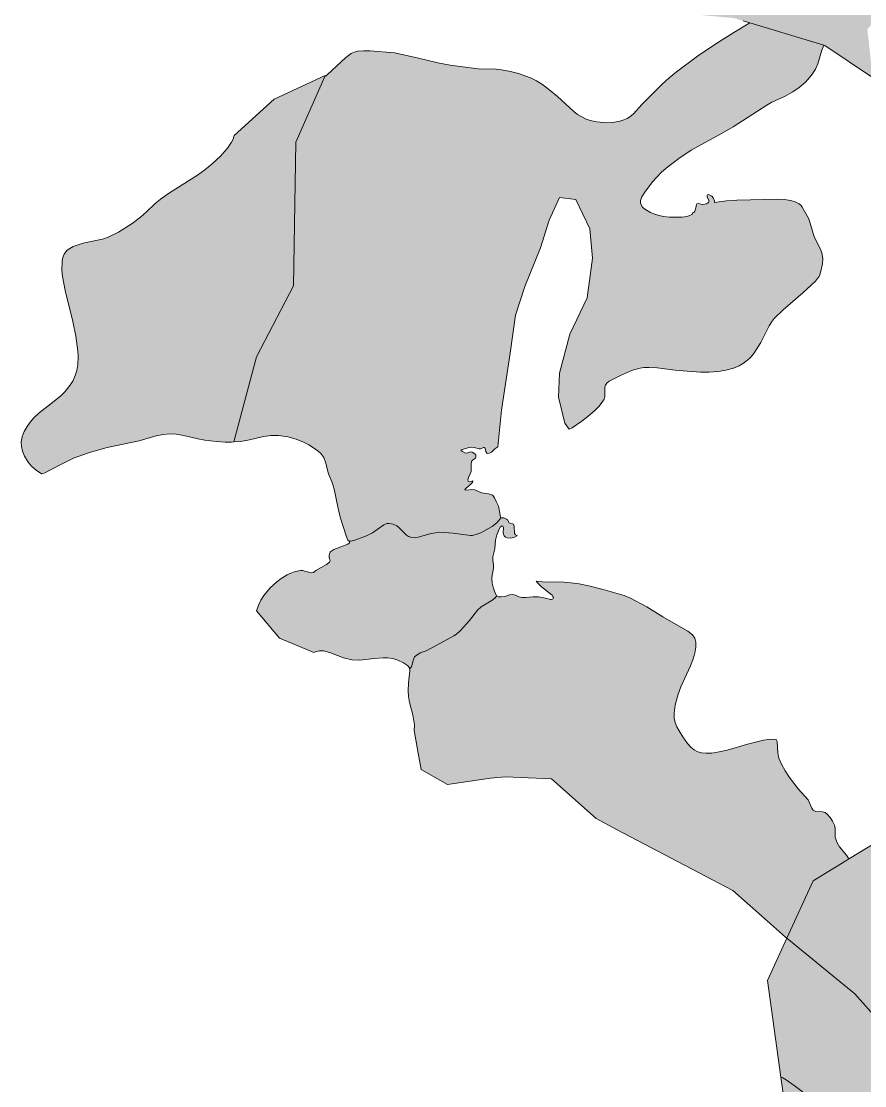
# Model space of a CAD drawing. Header units: metres. Extents: x 541853 to 549675, y 1832829 to 1845715.
# Drawn here: x 542211 to 542860, y 1840830 to 1841650 of the extents above; entities that cross this region are included whole.
import ezdxf

# ---------------------------------------------------------------- set-up
doc = ezdxf.new("R2010")
doc.units = ezdxf.units.M
doc.header["$MEASUREMENT"] = 0
doc.layers.add('1', color=7, linetype='Continuous', lineweight=0)

msp = doc.modelspace()

# ---------------------------------------------------------------- hatches: boundary and pattern name
at = {"layer": '1', "linetype": 'Continuous', "lineweight": 0}
for points in [[(542866.56, 1841606.355), (542829.06, 1841631.48), (542828.43, 1841631.675), (542771.52, 1841648.88), (542766.24, 1841650.485), (542759.16, 1841652.615), (542686.95, 1841659.35), (542686.32, 1841659.425), (542675.34, 1841661.465), (542666.28, 1841664.03), (542660.46, 1841666.91), (542658.27, 1841668.725), (542656.86, 1841670.255), (542655.42, 1841672.31), (542653.86, 1841675.4), (542652.87, 1841678.235), (542652.3, 1841681.325), (542652.06, 1841684.58), (542652.15, 1841687.97), (542653.23, 1841695.635), (542655.03, 1841702.205), (542657.4, 1841708.595), (542663.52, 1841721.975), (542669.19, 1841733.675), (542671.2, 1841738.4), (542673.09, 1841743.59), (542674.14, 1841747.1), (542674.65, 1841750.1), (542674.65, 1841752.92), (542674.11, 1841755.485), (542673.09, 1841757.765), (542671.74, 1841759.925), (542666.7, 1841765.58), (542665.08, 1841767.755), (542664.27, 1841769.285), (542662.77, 1841774.025), (542661.78, 1841781.855), (542661.15, 1841784.975), (542660.04, 1841787.795), (542658.3, 1841789.595), (542656.68, 1841790.48), (542653.65, 1841791.395), (542649.72, 1841791.92), (542646.39, 1841791.965), (542641.26, 1841791.23), (542630.7, 1841788.23), (542626.14, 1841787.96), (542622.72, 1841788.155), (542619.03, 1841788.845), (542615.91, 1841790.075), (542612.76, 1841791.95), (542610.21, 1841794.29), (542609.13, 1841795.925), (542608.08, 1841798.955), (542607.72, 1841802.105), (542607.69, 1841806.635), (542607.93, 1841811.735), (542608.5, 1841816.91), (542610.69, 1841828.745), (542611.38, 1841833.785), (542611.56, 1841838.96), (542611.05, 1841843.025), (542609.94, 1841846.385), (542608.68, 1841848.47), (542607.09, 1841850.015), (542605.86, 1841850.825), (542603.82, 1841851.62), (542601.3, 1841851.785), (542599.89, 1841851.38), (542599.41, 1841853.42), (542593.38, 1841857.665), (542588.19, 1841861.715), (542586.24, 1841865.945), (542583, 1841878.425), (542582.46, 1841886.765), (542583.57, 1841894.145), (542583.39, 1841903.805), (542581.59, 1841910.69), (542577.57, 1841913.675), (542575.2, 1841916.945), (542571.33, 1841922.495), (542568.54, 1841924.535), (542568.12, 1841927.085), (542565.63, 1841932.185), (542561.55, 1841938.59), (542559.18, 1841942.715), (542557.8, 1841944.935), (542551.56, 1841958.495), (542549.46, 1841958.6), (542546.73, 1841961.84), (542543.76, 1841964.915), (542543.04, 1841966.79), (542543.91, 1841969.265), (542546.37, 1841971.365), (542546.79, 1841976.165), (542546.46, 1841983.635), (542549.55, 1841986.515), (542553.03, 1841989.965), (542558.37, 1841987.685), (542560.92, 1841982.96), (542567.55, 1841979.195), (542569.89, 1841975.025), (542569.65, 1841969.985), (542572.02, 1841966.505), (542577.21, 1841964.39), (542581.89, 1841961.96), (542583.39, 1841964.015), (542584.5, 1841966.145), (542582.67, 1841970.495), (542580.3, 1841974.44), (542577.96, 1841979.465), (542583.48, 1841983.785), (542586.39, 1841986.08), (542588.91, 1841987.13), (542606.85, 1841992.605), (542618.79, 1841997.96), (542620.14, 1842001.59), (542630.1, 1842005.64), (542644.38, 1842007.605), (542646.69, 1842007.785), (542657.22, 1842011.19), (542661.36, 1842013.065), (542664.27, 1842013.125), (542668.44, 1842014.145), (542669.37, 1842014.85), (542674.47, 1842019.725), (542676.36, 1842020.73), (542682.45, 1842020.655), (542685.3, 1842021.225), (542685.93, 1842021.015), (542687.25, 1842019.365), (542688.39, 1842015.6), (542688.66, 1842011.265), (542688, 1842006.105), (542686.65, 1842000.885), (542684.22, 1841994.045), (542672.04, 1841964.315), (542671.29, 1841961.285), (542670.99, 1841958.885), (542670.93, 1841956.17), (542671.23, 1841953.125), (542671.98, 1841950.11), (542673.57, 1841946.42), (542675.58, 1841943.42), (542677.38, 1841941.29), (542690.43, 1841927.685), (542701.41, 1841919.495), (542704.83, 1841916.585), (542707.44, 1841913.825), (542709.36, 1841910.855), (542710.29, 1841908.065), (542710.47, 1841905.935), (542710.35, 1841904.195), (542709.69, 1841901.465), (542706.54, 1841893.095), (542705.13, 1841888.145), (542704.29, 1841881.95), (542704.35, 1841878.65), (542704.98, 1841874.57), (542706.45, 1841870.805), (542708.67, 1841867.19), (542712.51, 1841862.495), (542720.46, 1841854.455), (542723.34, 1841852.025), (542726.4, 1841849.895), (542729.19, 1841848.365), (542732.13, 1841847.135), (542736.21, 1841845.92), (542739.87, 1841845.23), (542745.6, 1841844.81), (542751.87, 1841845.245), (542760.21, 1841846.595), (542773.53, 1841849.565), (542776.89, 1841850.045), (542780.91, 1841850.24), (542786.07, 1841849.865), (542792.82, 1841848.395), (542800.44, 1841845.965), (542815.32, 1841840.715), (542825.07, 1841838.09), (542831.91, 1841836.845), (542838.39, 1841836.65), (542843.31, 1841837.565), (542845.29, 1841838.315), (542847.33, 1841839.44), (542849.19, 1841840.895), (542849.82, 1841841.945), (542851.44, 1841846.625), (542851.92, 1841846.715), (542854.14, 1841845.755), (542855.49, 1841845.905), (542856.18, 1841846.475), (542857.11, 1841848.215), (542858.22, 1841849.4), (542860.95, 1841850.765), (542867.7, 1841851.545), (542868.84, 1841851.41), (542869.11, 1841851.035), (542869.11, 1841849.895), (542869.14, 1841849.895), (542869.17, 1841849.895), (542869.2, 1841849.895), (542870.1, 1841849.895), (542870.13, 1841849.895), (542870.16, 1841849.895), (542870.25, 1841849.895), (542881.05, 1841844.42), (542889.63, 1841839.605), (542898.6, 1841833.905), (542899.5, 1841833.275), (542901.87, 1841793.885), (542903.4, 1841768.625), (542922.21, 1841720.115), (542901.45, 1841687.595), (542900.34, 1841685.855), (542861.88, 1841644.08), (542865.48, 1841610.945)], [(542462.91, 1841249.655), (542461.98, 1841250.585), (542460.93, 1841253.135), (542456.16, 1841268.285), (542454.45, 1841274.885), (542451.45, 1841289.735), (542449.77, 1841294.805), (542447.13, 1841301.51), (542444.82, 1841310.69), (542443.38, 1841314.215), (542441.13, 1841317.185), (542439.21, 1841318.985), (542435.55, 1841321.73), (542431.89, 1841324.025), (542427.87, 1841326.05), (542422.2, 1841328.195), (542415.72, 1841329.965), (542408.49, 1841331.045), (542402.64, 1841331.045), (542397.15, 1841330.295), (542386.35, 1841327.73), (542379.36, 1841326.545), (542374.29, 1841326.185), (542391.66, 1841391.705), (542420.01, 1841446.275), (542421.99, 1841557.065), (542444.28, 1841607.735), (542445.93, 1841608.995), (542460.3, 1841622.135), (542464.59, 1841625.3), (542466.9, 1841626.335), (542469.72, 1841627.07), (542473.92, 1841627.445), (542479.11, 1841627.37), (542497.83, 1841625.795), (542515.35, 1841621.955), (542531.13, 1841618.085), (542540.61, 1841616.255), (542562.24, 1841613.645), (542576.16, 1841613.18), (542580.12, 1841612.805), (542587.05, 1841611.575), (542593.44, 1841609.895), (542602.47, 1841606.715), (542607.18, 1841604.375), (542611.68, 1841601.525), (542616.42, 1841597.94), (542623.23, 1841592.285), (542635.83, 1841580.675), (542638.8, 1841578.425), (542641.98, 1841576.475), (542645.37, 1841574.885), (542648.43, 1841573.85), (542653.62, 1841572.695), (542661.3, 1841572.065), (542667.33, 1841572.455), (542671.26, 1841573.175), (542674.44, 1841574.12), (542676.93, 1841575.23), (542679.15, 1841576.655), (542681.76, 1841578.95), (542688.21, 1841586.015), (542703.93, 1841601.66), (542709.3, 1841606.565), (542714.97, 1841611.125), (542731.2, 1841623.26), (542745.15, 1841632.845), (542758.98, 1841641.545), (542771.52, 1841648.88), (542828.43, 1841631.675), (542826.84, 1841628.015), (542823.63, 1841617.26), (542821.89, 1841613.27), (542818.89, 1841608.62), (542814.21, 1841603.205), (542809.41, 1841599.14), (542804.4, 1841595.84), (542798.01, 1841592.315), (542788.38, 1841587.785), (542784.39, 1841585.625), (542758.5, 1841568.84), (542750.22, 1841563.995), (542726.34, 1841550.855), (542716.71, 1841544.525), (542706.9, 1841536.995), (542703.15, 1841533.605), (542699.7, 1841530.005), (542696.52, 1841526.375), (542690.49, 1841518.455), (542688.27, 1841514.93), (542687.19, 1841512.005), (542687.13, 1841510.295), (542687.64, 1841508.705), (542688.9, 1841506.98), (542690.67, 1841505.42), (542694.87, 1841502.915), (542697.45, 1841501.76), (542701.32, 1841500.545), (542705.1, 1841499.855), (542709.54, 1841499.405), (542714.91, 1841499.165), (542719.23, 1841499.24), (542722.8, 1841499.72), (542725.2, 1841500.47), (542727, 1841501.625), (542727.21, 1841501.76), (542727.27, 1841502.69), (542728.17, 1841502.795), (542729.1, 1841503.8), (542729.94, 1841506.575), (542730.27, 1841508.975), (542730.66, 1841509.545), (542731.92, 1841509.815), (542733.63, 1841509.275), (542735.13, 1841509.155), (542737.95, 1841509.665), (542739.57, 1841510.46), (542739.93, 1841511.3), (542739.84, 1841512.245), (542738.43, 1841515.035), (542738.46, 1841515.935), (542738.88, 1841516.505), (542739.54, 1841516.655), (542740.2, 1841516.46), (542742.06, 1841515.365), (542743.08, 1841514.195), (542744.31, 1841511.765), (542744.31, 1841510.64), (542753.4, 1841511.765), (542761.26, 1841512.365), (542792.64, 1841513.055), (542797.92, 1841512.89), (542802.9, 1841512.245), (542806.41, 1841511.21), (542809.29, 1841509.635), (542810.91, 1841508.165), (542811.75, 1841507.085), (542816.43, 1841498.4), (542817.96, 1841494.545), (542820.06, 1841486.64), (542821.11, 1841483.58), (542825.49, 1841475.03), (542826.78, 1841471.82), (542827.56, 1841467.44), (542827.32, 1841463.315), (542825.55, 1841455.515), (542824.77, 1841453.685), (542823.6, 1841451.915), (542821.89, 1841449.995), (542812.29, 1841440.905), (542797.11, 1841427.795), (542790.21, 1841421.225), (542788.62, 1841419.29), (542786.16, 1841415.675), (542779.89, 1841402.775), (542774.46, 1841394.375), (542771.67, 1841391.045), (542769.84, 1841389.365), (542766.63, 1841386.89), (542763.12, 1841384.745), (542758.8, 1841382.855), (542752.92, 1841381.37), (542747.13, 1841380.53), (542739.84, 1841380.02), (542733.66, 1841379.99), (542723.16, 1841380.65), (542713.98, 1841381.415), (542700.06, 1841383.185), (542693.55, 1841383.605), (542689.95, 1841383.485), (542686.98, 1841383.065), (542680.98, 1841381.34), (542671.77, 1841377.335), (542665.59, 1841374.32), (542663.22, 1841373), (542661.21, 1841371.365), (542660.22, 1841369.955), (542659.77, 1841368.665), (542659.71, 1841361.225), (542659.14, 1841359.23), (542657.85, 1841356.725), (542655.27, 1841353.575), (542651.7, 1841350.02), (542646.78, 1841345.775), (542642.19, 1841342.28), (542634.54, 1841337.135), (542632.41, 1841335.875), (542628.87, 1841340.6), (542624.19, 1841360.565), (542624.88, 1841379.195), (542632.86, 1841409.15), (542646.18, 1841437.095), (542650.17, 1841467.725), (542648.16, 1841490.345), (542637.51, 1841512.98), (542624.88, 1841514.315), (542616.9, 1841497.005), (542610.24, 1841475.705), (542598.24, 1841445.765), (542590.92, 1841423.79), (542586.93, 1841394.51), (542580.27, 1841350.575), (542577.45, 1841322.39), (542575.02, 1841320.83), (542572.47, 1841318.355), (542571.09, 1841317.575), (542569.77, 1841317.335), (542568.87, 1841317.635), (542568.18, 1841318.79), (542567.55, 1841321.355), (542566.95, 1841321.985), (542566.26, 1841321.94), (542564.13, 1841320.875), (542563.08, 1841320.74), (542559.27, 1841321.925), (542556.87, 1841322.075), (542554.32, 1841321.625), (542549.13, 1841320.005), (542549.31, 1841319.45), (542550.15, 1841318.685), (542552.1, 1841317.695), (542553.6, 1841317.575), (542556.54, 1841318.64), (542557.65, 1841318.385), (542559.84, 1841317.095), (542560.53, 1841315.94), (542560.5, 1841314.425), (542560.2, 1841313.765), (542557.95, 1841312.145), (542557.26, 1841311.215), (542556.93, 1841309.325), (542556.9, 1841303.4), (542554.83, 1841298.825), (542554.32, 1841296.995), (542554.68, 1841296.065), (542555.58, 1841295.525), (542556.72, 1841295.57), (542558.22, 1841296.185), (542558.19, 1841295.57), (542557.41, 1841294.4), (542552.49, 1841290.17), (542552.1, 1841289.435), (542552.25, 1841289.195), (542553.48, 1841288.94), (542557.41, 1841289.525), (542559.72, 1841289.39), (542564.82, 1841287.035), (542570.34, 1841286.315), (542573.31, 1841285.145), (542573.94, 1841284.665), (542574.96, 1841283.105), (542576.04, 1841280.225), (542577.81, 1841276.7), (542578.56, 1841274.045), (542579.49, 1841268.27), (542579.79, 1841267.82), (542579.28, 1841266.83), (542576.64, 1841263.905), (542572.98, 1841261.145), (542564.34, 1841256.24), (542561.13, 1841255.01), (542558.01, 1841254.2), (542556.36, 1841254.155), (542543.07, 1841255.85), (542532.87, 1841256.66), (542526, 1841255.715), (542516.01, 1841252.7), (542513.91, 1841252.415), (542511.18, 1841252.505), (542508.66, 1841253.255), (542507.01, 1841254.305), (542501.28, 1841260.215), (542499.69, 1841261.46), (542496.81, 1841262.93), (542493.84, 1841263.425), (542492.1, 1841263.23), (542489.67, 1841262.195), (542480.85, 1841256.165), (542476.29, 1841253.78), (542467.35, 1841250.57), (542464.23, 1841249.745)], [(542799.84, 1840943.955), (542798.91, 1840944.72), (542780.43, 1840961.1), (542758.41, 1840980.63), (542669.4, 1841027.43), (542653.05, 1841036.04), (542618.85, 1841066.805), (542594.97, 1841067.825), (542583.21, 1841068.32), (542571.75, 1841067.105), (542538.6, 1841062.23), (542518.29, 1841073.81), (542516.1, 1841086.575), (542513.1, 1841103.915), (542513.19, 1841108.145), (542512.08, 1841115.855), (542509.35, 1841125.515), (542508.63, 1841130.135), (542508.3, 1841134.575), (542508.54, 1841140.65), (542509.62, 1841149.815), (542509.44, 1841152.08), (542509.68, 1841151.78), (542510.01, 1841151.795), (542510.88, 1841152.905), (542512.56, 1841158.665), (542513.4, 1841160.525), (542514.27, 1841161.53), (542517.54, 1841163.6), (542522.37, 1841165.385), (542533.38, 1841171.175), (542543.58, 1841176.845), (542545.65, 1841178.21), (542548.68, 1841180.865), (542555.64, 1841188.695), (542561.67, 1841196.63), (542564.67, 1841199.195), (542573.64, 1841204.52), (542575.68, 1841206.305), (542576.25, 1841207.025), (542576.37, 1841207.685), (542576.67, 1841207.355), (542577.81, 1841206.95), (542580.09, 1841206.785), (542582.76, 1841207.145), (542586.33, 1841208.315), (542588.82, 1841208.63), (542591.01, 1841208.21), (542593.68, 1841206.98), (542596.05, 1841206.47), (542598.6, 1841206.455), (542604.3, 1841206.965), (542608.8, 1841206.785), (542614.02, 1841205.9), (542617.83, 1841204.805), (542618.67, 1841204.775), (542619.72, 1841205.24), (542620.14, 1841206.35), (542619.84, 1841207.235), (542619.12, 1841208.135), (542611.02, 1841214.6), (542607.75, 1841217.855), (542607, 1841219.025), (542608.62, 1841218.665), (542611.86, 1841218.395), (542628.6, 1841218.17), (542633.67, 1841217.765), (542639.94, 1841216.88), (542647.35, 1841215.38), (542658.39, 1841212.605), (542674.59, 1841207.775), (542679.63, 1841205.75), (542692.14, 1841199.15), (542704.38, 1841191.485), (542723.64, 1841180.37), (542727.15, 1841177.7), (542729.04, 1841174.91), (542729.88, 1841171.955), (542729.91, 1841168.13), (542729.01, 1841163.345), (542727.42, 1841158.305), (542725.62, 1841153.745), (542718.36, 1841137.635), (542715.9, 1841131.23), (542713.8, 1841123.535), (542713.05, 1841117.385), (542713.26, 1841113.305), (542714.04, 1841109.99), (542715.3, 1841106.795), (542716.89, 1841103.645), (542719.71, 1841099.115), (542723.52, 1841093.925), (542726.1, 1841091.015), (542728.59, 1841088.975), (542731.41, 1841087.49), (542734.08, 1841086.71), (542737.89, 1841086.35), (542742.27, 1841086.575), (542747.91, 1841087.475), (542753.91, 1841088.855), (542769.72, 1841093.385), (542781.99, 1841096.385), (542786.1, 1841097.045), (542788.86, 1841097.225), (542791.47, 1841097.03), (542791.95, 1841096.805), (542791.95, 1841096.49), (542792.31, 1841095.395), (542793.03, 1841086.695), (542793.81, 1841082.675), (542795.76, 1841077.89), (542798.52, 1841072.865), (542802, 1841067.6), (542808.54, 1841059.005), (542816.28, 1841050.455), (542819.01, 1841044.005), (542820.03, 1841042.67), (542821.05, 1841041.935), (542822.22, 1841041.485), (542827.38, 1841041.185), (542829.33, 1841040.63), (542830.83, 1841039.595), (542833.11, 1841036.895), (542835.12, 1841034.09), (542836.59, 1841031.045), (542837.04, 1841028.375), (542837.16, 1841021.655), (542838.36, 1841018.025), (542840.52, 1841014.395), (542845.83, 1841007.825), (542847.57, 1841004.945), (542846.94, 1841004.585), (542845.29, 1841003.565), (542824.68, 1840990.965), (542820.12, 1840988.175)], [(543352.17, 1840729.59), (543343.89, 1840731.195), (543271.47, 1840759.665), (543200.28, 1840779.525), (543077.04, 1840824.555), (542979, 1840825.17), (542910.3, 1840835.775), (542852.13, 1840901.085), (542799.84, 1840943.955), (542820.12, 1840988.175), (542824.68, 1840990.965), (542845.29, 1841003.565), (542846.94, 1841004.585), (542847.57, 1841004.945), (542848.14, 1841005.305), (542876.76, 1841022.795), (542911.23, 1841043.885), (542928.21, 1841054.265), (542944.08, 1841063.955), (542989.05, 1841022.195), (543032.19, 1840982.115), (543078.99, 1840964.82), (543193.53, 1840922.52), (543248.13, 1840895.445), (543258.42, 1840898.07), (543301.71, 1840909.11), (543333.84, 1840896.195), (543328.2, 1840879.17), (543324.06, 1840868.865), (543322.41, 1840865.415), (543321.03, 1840863.225), (543318.18, 1840859.73), (543308.67, 1840850.1), (543306.24, 1840847.25), (543304.5, 1840844.55), (543303, 1840841.325), (543302.04, 1840837.575), (543301.98, 1840833.405), (543302.82, 1840828.695), (543305.85, 1840819.275), (543307.2, 1840813.935), (543307.71, 1840808.865), (543307.29, 1840803.15), (543306.48, 1840799.565), (543305.19, 1840795.605), (543303.48, 1840791.315), (543300.45, 1840784.76), (543297.39, 1840779.855), (543291.45, 1840772.895), (543290.88, 1840771.335), (543291.57, 1840770.15), (543292.74, 1840769.535), (543295.05, 1840769.085), (543297.99, 1840768.965), (543302.07, 1840769.205), (543306.63, 1840769.85), (543311.16, 1840770.9), (543313.89, 1840771.995), (543314.13, 1840770.735), (543314.79, 1840769.565), (543315.21, 1840769.055), (543316.2, 1840768.545), (543316.62, 1840768.575), (543317.16, 1840769.175), (543317.22, 1840770.99), (543317.61, 1840771.665), (543317.94, 1840771.77), (543318.81, 1840771.5), (543320.19, 1840770.225), (543321.36, 1840768.245), (543322.23, 1840765.785), (543323.79, 1840758.645), (543324.39, 1840757.55), (543324.87, 1840757.175), (543326.01, 1840756.755), (543330.39, 1840755.96), (543332.94, 1840754.82), (543337.41, 1840753.515), (543339.45, 1840752.42), (543339.99, 1840751.55), (543347.19, 1840736.745), (543349.26, 1840733.505)], [(543101.28, 1840665.585), (543098.34, 1840665.795), (543095.73, 1840667.025), (543094.59, 1840668.165), (543093.69, 1840669.605), (543092.91, 1840672.455), (543092.79, 1840675.425), (543093.57, 1840680.225), (543096.18, 1840687.68), (543100.26, 1840696.65), (543109.59, 1840715.325), (543113.1, 1840723.98), (543114.57, 1840729.215), (543115.59, 1840734.78), (543115.8, 1840739.22), (543115.23, 1840743.54), (543114, 1840747.725), (543111.9, 1840752.735), (543109.68, 1840756.665), (543106.17, 1840761.69), (543102.72, 1840765.725), (543098.76, 1840769.43), (543095.1, 1840772.085), (543090.42, 1840774.755), (543082.86, 1840778.28), (543076.02, 1840780.875), (543070.29, 1840782.675), (543062.64, 1840784.535), (543054.48, 1840785.615), (543030.12, 1840786.845), (543024.03, 1840787.67), (543018.03, 1840789.035), (542996.4, 1840796.19), (542990.88, 1840798.53), (542980.92, 1840803.525), (542973.06, 1840806.735), (542966.73, 1840808.4), (542964.33, 1840808.67), (542960.4, 1840808.535), (542955.57, 1840807.44), (542947.05, 1840804.035), (542942.37, 1840801.305), (542937.78, 1840797.915), (542936.01, 1840796.325), (542932.41, 1840792.305), (542928.9, 1840787.16), (542926.44, 1840782.735), (542919.51, 1840767.975), (542916.75, 1840762.905), (542914.08, 1840758.81), (542911.2, 1840755.21), (542905.47, 1840749.72), (542902.53, 1840747.335), (542899.62, 1840745.37), (542896.98, 1840744.125), (542894.22, 1840743.42), (542892.27, 1840743.24), (542889.6, 1840743.495), (542886.42, 1840744.62), (542883.93, 1840746.24), (542881.08, 1840749.195), (542878.89, 1840752.795), (542877.18, 1840757.835), (542875.98, 1840763.025), (542874.42, 1840774.995), (542873.49, 1840779.39), (542872.5, 1840782.195), (542870.94, 1840785.345), (542869.14, 1840787.97), (542867.61, 1840789.695), (542864.76, 1840792.185), (542861.61, 1840794.375), (542836.14, 1840808.835), (542829.21, 1840813.245), (542819.01, 1840820.295), (542805.57, 1840830.555), (542799.48, 1840834.83), (542796.75, 1840836.3), (542795.31, 1840836.84), (542784.87, 1840911.33), (542799.84, 1840943.955), (542852.13, 1840901.085), (542910.3, 1840835.775), (542979, 1840825.17), (543077.04, 1840824.555), (543200.28, 1840779.525), (543271.47, 1840759.665), (543343.89, 1840731.195), (543352.17, 1840729.59), (543354.99, 1840725.81), (543359.55, 1840716.615), (543359.97, 1840715.595), (543360.09, 1840714.05), (543359.16, 1840712.52), (543358.02, 1840711.815), (543354.93, 1840710.855), (543351.96, 1840710.33), (543345.36, 1840710.405), (543342, 1840711.125), (543333.21, 1840713.885), (543324.15, 1840715.28), (543313.71, 1840717.74), (543309.54, 1840717.965), (543290.64, 1840717.86), (543287.28, 1840717.335), (543284.7, 1840716.495), (543267.69, 1840708.035), (543260.82, 1840705.05), (543255.36, 1840703.355), (543246.96, 1840701.63), (543247.59, 1840702.275), (543247.71, 1840703.55), (543247.32, 1840704.885), (543246.45, 1840706.31), (543243.54, 1840709.31), (543238.02, 1840713.63), (543235.26, 1840716.15), (543233.88, 1840717.965), (543229.65, 1840725.645), (543227.31, 1840728.75), (543224.94, 1840731.045), (543222.18, 1840732.92), (543219.57, 1840734.09), (543217.89, 1840734.555), (543212.49, 1840734.99), (543206.37, 1840734.6), (543202.2, 1840733.325), (543198.81, 1840731.51), (543178.83, 1840718.955), (543170.7, 1840713.165), (543166.38, 1840709.28), (543162.12, 1840705.005), (543158.64, 1840700.985), (543154.89, 1840695.495), (543151.53, 1840692.195), (543148.62, 1840690.605), (543143.58, 1840688.67), (543131.64, 1840683.405), (543120.99, 1840678.305), (543115.29, 1840674.87), (543111.84, 1840672.305), (543110.43, 1840670.7), (543110.37, 1840670.055), (543110.79, 1840669.875), (543109.86, 1840668.855), (543108.51, 1840667.925), (543104.91, 1840666.365)]]:
    msp.add_hatch(color=92, dxfattribs=at).paths.add_polyline_path(points)
h = msp.add_hatch(dxfattribs=at)
h.set_pattern_fill('ANSI33', color=188, scale=10, style=0)
h.paths.add_polyline_path([(542226.51, 1841301.525), (542225.88, 1841301.615), (542225.79, 1841301.855), (542222.25, 1841304.06), (542218.44, 1841307.39), (542215.92, 1841310.525), (542213.1, 1841315.13), (542211.42, 1841319.15), (542210.64, 1841322.57), (542210.61, 1841326.215), (542211.39, 1841330.055), (542212.89, 1841334.075), (542215.08, 1841338.095), (542217.48, 1841341.44), (542220.24, 1841344.605), (542224.44, 1841348.505), (542234.61, 1841356.425), (542241.18, 1841361.915), (542244.18, 1841364.84), (542247.24, 1841368.485), (542250.15, 1841373.015), (542252.1, 1841377.26), (542253.27, 1841381.07), (542254.08, 1841385.72), (542254.38, 1841391.93), (542254.17, 1841396.145), (542252.64, 1841407.545), (542250.27, 1841418.9), (542244.33, 1841442.855), (542242.35, 1841453.55), (542241.93, 1841458.455), (542242.08, 1841465.04), (542242.44, 1841467.455), (542243.61, 1841470.755), (542245.74, 1841473.635), (542246.7, 1841474.43), (542250.54, 1841476.59), (542255.22, 1841478.285), (542259.3, 1841479.47), (542273.07, 1841482.335), (542277.6, 1841483.775), (542285.37, 1841487.72), (542295.84, 1841494.275), (542302.29, 1841499.375), (542306.97, 1841503.515), (542313.33, 1841509.665), (542317.74, 1841513.22), (542324.73, 1841518.095), (542346.27, 1841531.7), (542351.85, 1841535.675), (542357.64, 1841540.43), (542363.88, 1841546.325), (542369.25, 1841552.475), (542372.37, 1841556.99), (542373.6, 1841559.24), (542374.56, 1841562.105), (542405.25, 1841590.185), (542444.58, 1841608.365), (542444.28, 1841607.735), (542421.99, 1841557.065), (542420.01, 1841446.275), (542391.66, 1841391.705), (542374.29, 1841326.185), (542372.52, 1841326.065), (542367.63, 1841326.11), (542360.49, 1841326.47), (542351.94, 1841327.445), (542346.39, 1841328.525), (542335.68, 1841331.135), (542329.77, 1841332.17), (542325.15, 1841332.395), (542319.93, 1841332.005), (542314.32, 1841330.865), (542301.39, 1841327.025), (542276.73, 1841321.895), (542263.05, 1841318.025), (542250.78, 1841313.555), (542241.66, 1841309.115), (542228.28, 1841302.11)])
h = msp.add_hatch(dxfattribs=at)
h.set_pattern_fill('ANSI33', color=188, scale=10, style=0)
h.paths.add_polyline_path([(542509.68, 1841151.78), (542509.44, 1841152.08), (542507.82, 1841153.895), (542504.82, 1841155.965), (542500.56, 1841157.99), (542496.48, 1841159.295), (542492.46, 1841159.82), (542489.25, 1841159.88), (542482.26, 1841159.37), (542471.19, 1841158.08), (542465.01, 1841158.38), (542458.74, 1841159.955), (542449.29, 1841163.585), (542443.41, 1841165.205), (542440.17, 1841165.145), (542436.96, 1841164.395), (542435.85, 1841163.975), (542409.42, 1841175.105), (542391.78, 1841196.15), (542393.55, 1841201.055), (542395.05, 1841204.22), (542397.21, 1841207.805), (542402.07, 1841213.715), (542407.23, 1841218.515), (542410.65, 1841220.915), (542415.33, 1841223.765), (542417.37, 1841224.815), (542421.57, 1841226.255), (542425.44, 1841227.02), (542427.15, 1841227.035), (542433.72, 1841225.46), (542435.61, 1841225.715), (542437.32, 1841227.245), (542445.48, 1841231.67), (542447.91, 1841233.545), (542448.24, 1841234.715), (542447.67, 1841237.16), (542447.7, 1841238.99), (542448.33, 1841241.195), (542448.84, 1841241.855), (542451.24, 1841243.355), (542462.07, 1841247.465), (542463.15, 1841248.425), (542463.21, 1841248.935), (542462.91, 1841249.655), (542464.23, 1841249.745), (542467.35, 1841250.57), (542476.29, 1841253.78), (542480.85, 1841256.165), (542489.67, 1841262.195), (542492.1, 1841263.23), (542493.84, 1841263.425), (542496.81, 1841262.93), (542499.69, 1841261.46), (542501.28, 1841260.215), (542507.01, 1841254.305), (542508.66, 1841253.255), (542511.18, 1841252.505), (542513.91, 1841252.415), (542516.01, 1841252.7), (542526, 1841255.715), (542532.87, 1841256.66), (542543.07, 1841255.85), (542556.36, 1841254.155), (542558.01, 1841254.2), (542561.13, 1841255.01), (542564.34, 1841256.24), (542572.98, 1841261.145), (542576.64, 1841263.905), (542579.28, 1841266.83), (542579.79, 1841267.82), (542581.98, 1841267.655), (542584.14, 1841266.725), (542584.92, 1841266.155), (542586.06, 1841263.905), (542589.45, 1841262.72), (542589.99, 1841261.25), (542590.29, 1841255.715), (542591.04, 1841254.515), (542592.27, 1841254.2), (542592.12, 1841253.795), (542590.32, 1841252.775), (542587.5, 1841252.085), (542584.65, 1841252.295), (542583.42, 1841252.835), (542582.4, 1841253.825), (542581.83, 1841255.055), (542581.62, 1841256.36), (542581.8, 1841260.11), (542581.23, 1841261.355), (542580.66, 1841261.475), (542579.28, 1841260.47), (542578.62, 1841259.51), (542576.73, 1841254.635), (542575.59, 1841250.525), (542575.02, 1841243.805), (542573.61, 1841237.745), (542573.52, 1841234.805), (542573.97, 1841231.475), (542574, 1841229), (542573.67, 1841226.225), (542572.98, 1841223.675), (542572.68, 1841221.275), (542573.13, 1841217.435), (542574.09, 1841213.325), (542575.26, 1841209.89), (542576.37, 1841207.685), (542576.25, 1841207.025), (542575.68, 1841206.305), (542573.64, 1841204.52), (542564.67, 1841199.195), (542561.67, 1841196.63), (542555.64, 1841188.695), (542548.68, 1841180.865), (542545.65, 1841178.21), (542543.58, 1841176.845), (542533.38, 1841171.175), (542522.37, 1841165.385), (542517.54, 1841163.6), (542514.27, 1841161.53), (542513.4, 1841160.525), (542512.56, 1841158.665), (542510.88, 1841152.905), (542510.01, 1841151.795)])
h = msp.add_hatch(dxfattribs=at)
h.set_pattern_fill('ANSI33', color=188, scale=10, style=0)
h.paths.add_polyline_path([(542723.85, 1839830.835), (542723.16, 1839837.675), (542719.86, 1839841.935), (542717.04, 1839843.495), (542711.79, 1839846.36), (542701.92, 1839851.325), (542695.68, 1839856.155), (542689.38, 1839861.57), (542683.92, 1839867.18), (542668.62, 1839879.075), (542660.97, 1839884.505), (542654.64, 1839888.765), (542647.65, 1839893.7), (542639.25, 1839899.895), (542630.73, 1839904.635), (542626.2, 1839906.51), (542626.17, 1839906.525), (542624.1, 1839907.38), (542622.39, 1839908.085), (542612.46, 1839910.005), (542611.95, 1839910.11), (542601.87, 1839912.18), (542594.55, 1839914.505), (542594.52, 1839914.52), (542594.01, 1839915.045), (542589.3, 1839919.755), (542583.75, 1839933.735), (542581.17, 1839942.855), (542568.33, 1839997.56), (542560.83, 1840012.53), (542552.19, 1840028.415), (542542.56, 1840040.64), (542530.38, 1840050.465), (542516.85, 1840058.1), (542460.33, 1840074.285), (542444.91, 1840076.46), (542428.38, 1840076.775), (542412.3, 1840077.24), (542401.14, 1840081.845), (542392.08, 1840088.055), (542387.7, 1840095.705), (542386.44, 1840105.83), (542392.53, 1840121.94), (542397.03, 1840131.645), (542400.27, 1840139.955), (542402.58, 1840149.015), (542401.32, 1840158.96), (542396.28, 1840169.67), (542388.9, 1840176.75), (542378.4, 1840183.905), (542369.13, 1840190.1), (542362.44, 1840196.505), (542359.71, 1840205.4), (542349.15, 1840233.435), (542347.32, 1840244.16), (542349.54, 1840255.305), (542355.78, 1840266.375), (542364.3, 1840276.875), (542372.04, 1840285.74), (542378.4, 1840295.88), (542381.25, 1840308.9), (542382.87, 1840330.35), (542379.3, 1840345.155), (542369.73, 1840358.355), (542357.31, 1840367.85), (542342.4, 1840378.935), (542341.68, 1840379.46), (542412.42, 1840387.77), (542484.78, 1840408.86), (542531.49, 1840422.465), (542560.05, 1840426.47), (542629.47, 1840436.205), (542734.74, 1840533.84), (542783.91, 1840596.675), (542789.49, 1840607.73), (542819.1, 1840666.515), (542809.53, 1840708.635), (542798.4, 1840757.46), (542798.58, 1840813.395), (542795.31, 1840836.84), (542796.75, 1840836.3), (542799.48, 1840834.83), (542805.57, 1840830.555), (542819.01, 1840820.295), (542829.21, 1840813.245), (542836.14, 1840808.835), (542861.61, 1840794.375), (542864.76, 1840792.185), (542867.61, 1840789.695), (542869.14, 1840787.97), (542870.94, 1840785.345), (542872.5, 1840782.195), (542873.49, 1840779.39), (542874.42, 1840774.995), (542875.98, 1840763.025), (542877.18, 1840757.835), (542878.89, 1840752.795), (542881.08, 1840749.195), (542883.93, 1840746.24), (542886.42, 1840744.62), (542889.6, 1840743.495), (542892.27, 1840743.24), (542894.22, 1840743.42), (542896.98, 1840744.125), (542899.62, 1840745.37), (542902.53, 1840747.335), (542905.47, 1840749.72), (542911.2, 1840755.21), (542914.08, 1840758.81), (542916.75, 1840762.905), (542919.51, 1840767.975), (542926.44, 1840782.735), (542928.9, 1840787.16), (542932.41, 1840792.305), (542936.01, 1840796.325), (542937.78, 1840797.915), (542942.37, 1840801.305), (542947.05, 1840804.035), (542955.57, 1840807.44), (542960.4, 1840808.535), (542964.33, 1840808.67), (542966.73, 1840808.4), (542973.06, 1840806.735), (542980.92, 1840803.525), (542990.88, 1840798.53), (542996.4, 1840796.19), (543018.03, 1840789.035), (543024.03, 1840787.67), (543030.12, 1840786.845), (543054.48, 1840785.615), (543062.64, 1840784.535), (543070.29, 1840782.675), (543076.02, 1840780.875), (543082.86, 1840778.28), (543090.42, 1840774.755), (543095.1, 1840772.085), (543098.76, 1840769.43), (543102.72, 1840765.725), (543106.17, 1840761.69), (543109.68, 1840756.665), (543111.9, 1840752.735), (543114, 1840747.725), (543115.23, 1840743.54), (543115.8, 1840739.22), (543115.59, 1840734.78), (543114.57, 1840729.215), (543113.1, 1840723.98), (543109.59, 1840715.325), (543100.26, 1840696.65), (543096.18, 1840687.68), (543093.57, 1840680.225), (543092.79, 1840675.425), (543092.91, 1840672.455), (543093.69, 1840669.605), (543094.59, 1840668.165), (543095.73, 1840667.025), (543098.34, 1840665.795), (543101.28, 1840665.585), (543104.91, 1840666.365), (543108.51, 1840667.925), (543109.86, 1840668.855), (543110.79, 1840669.875), (543111.36, 1840669.635), (543112.5, 1840668.345), (543113.94, 1840666.05), (543117.6, 1840659), (543120.42, 1840652.775), (543123.27, 1840644.795), (543130.35, 1840622.745), (543132.66, 1840614.765), (543134.16, 1840608.375), (543135.15, 1840602.915), (543137.91, 1840582.995), (543138.51, 1840577.355), (543139.86, 1840555.125), (543140.55, 1840548.555), (543141.27, 1840545.165), (543141.96, 1840543.095), (543143.34, 1840541.04), (543144.72, 1840540.095), (543146.13, 1840539.735), (543148.02, 1840539.795), (543150.12, 1840540.29), (543152.76, 1840541.385), (543157.11, 1840543.98), (543165.24, 1840549.62), (543170.52, 1840552.785), (543174.6, 1840554.885), (543181.68, 1840557.765), (543187.89, 1840559.745), (543201.84, 1840563.495), (543226.35, 1840568.595), (543238.05, 1840570.41), (543246.78, 1840570.86), (543257.28, 1840570.05), (543280.5, 1840567.08), (543288.3, 1840566.705), (543294.09, 1840567.305), (543300.51, 1840569.285), (543305.76, 1840571.88), (543311.67, 1840575.93), (543327.69, 1840588.92), (543333.27, 1840594.32), (543335.46, 1840596.915), (543337.26, 1840599.555), (543339, 1840602.57), (543340.5, 1840605.885), (543341.13, 1840608.405), (543341.22, 1840610.145), (543341.01, 1840611.795), (543340.41, 1840613.73), (543339.18, 1840615.875), (543337.38, 1840617.885), (543333.36, 1840621.245), (543328.53, 1840624.845), (543320.52, 1840630.02), (543303.66, 1840639.86), (543297.75, 1840643.67), (543290.4, 1840648.965), (543284.07, 1840654.53), (543277.17, 1840661.94), (543257.85, 1840684.905), (543248.4, 1840697.715), (543247.41, 1840699.395), (543246.84, 1840700.985), (543246.96, 1840701.63), (543255.36, 1840703.355), (543260.82, 1840705.05), (543267.69, 1840708.035), (543284.7, 1840716.495), (543287.28, 1840717.335), (543290.64, 1840717.86), (543309.54, 1840717.965), (543313.71, 1840717.74), (543324.15, 1840715.28), (543333.21, 1840713.885), (543342, 1840711.125), (543345.36, 1840710.405), (543351.96, 1840710.33), (543354.93, 1840710.855), (543358.02, 1840711.815), (543359.16, 1840712.52), (543360.09, 1840714.05), (543359.97, 1840715.595), (543359.55, 1840716.615), (543354.99, 1840725.81), (543352.17, 1840729.59), (543404.04, 1840719.465), (543413.64, 1840695.435), (543417.78, 1840687.005), (543422.73, 1840678.29), (543427.23, 1840668.615), (543431.49, 1840657.8), (543436.44, 1840643.235), (543440.67, 1840628.235), (543440.73, 1840616.16), (543440.58, 1840602.945), (543437.43, 1840592.625), (543437.4, 1840592.61), (543434.13, 1840588.215), (543433.41, 1840585.905), (543431.55, 1840580.07), (543430.86, 1840576.545), (543429.39, 1840568.895), (543427.14, 1840549.665), (543426.39, 1840539.615), (543425.82, 1840531.98), (543424.17, 1840519.89), (543422.34, 1840503.945), (543422.01, 1840498.995), (543421.71, 1840493.865), (543417.84, 1840486.845), (543411.51, 1840482.135), (543400.2, 1840475.31), (543399.36, 1840474.935), (543384.93, 1840468.59), (543374.37, 1840462.23), (543368.67, 1840457.985), (543363.45, 1840454.7), (543357.72, 1840453.53), (543346.41, 1840449.495), (543337.5, 1840443.195), (543327.81, 1840434.675), (543320.58, 1840428.135), (543311.58, 1840420.17), (543304.92, 1840413.315), (543299.79, 1840407.945), (543294.24, 1840403.76), (543293.73, 1840403.37), (543293.49, 1840403.145), (543287.85, 1840397.535), (543275.31, 1840392.21), (543262.71, 1840384.41), (543251.13, 1840374.855), (543246.03, 1840368.9), (543245.82, 1840368.66), (543245.37, 1840368.135), (543240.96, 1840360.905), (543239.55, 1840357.77), (543239.01, 1840356.555), (543237.54, 1840353.27), (543235.95, 1840348.125), (543235.02, 1840342.155), (543235.02, 1840336.305), (543233.67, 1840332.99), (543230.43, 1840325.055), (543229.68, 1840318.44), (543227.94, 1840311.915), (543224.94, 1840305.84), (543221.07, 1840300.71), (543214.92, 1840294.68), (543205.92, 1840287.555), (543201.75, 1840284.93), (543197.34, 1840282.875), (543193.89, 1840281.705), (543188.85, 1840281.075), (543184.47, 1840282.47), (543178.83, 1840285.665), (543174.6, 1840288.965), (543169.2, 1840293.555), (543162.21, 1840305.66), (543153.39, 1840308.525), (543153.36, 1840308.525), (543147.72, 1840308.27), (543136.35, 1840307.895), (543134.28, 1840307.775), (543125.4, 1840307.205), (543120.6, 1840307.805), (543107.25, 1840309.455), (543098.46, 1840312.02), (543093.3, 1840313.775), (543082.35, 1840315.77), (543075.06, 1840317.225), (543054.78, 1840319.31), (543042.3, 1840319.58), (543030.12, 1840320.465), (543027.54, 1840320.66), (543018.9, 1840321.11), (543014.1, 1840321.365), (543013.08, 1840321.53), (543011.01, 1840321.875), (543008.67, 1840322.265), (542995.98, 1840324.395), (542995.95, 1840324.395), (542983.26, 1840326.465), (542978.67, 1840329.735), (542974.02, 1840334.64), (542966.22, 1840344.285), (542959.2, 1840350.72), (542955.84, 1840351.395), (542948.85, 1840348.695), (542945.94, 1840344.12), (542943.24, 1840336.455), (542942.4, 1840327.035), (542940.42, 1840313.655), (542932.89, 1840298.31), (542927.79, 1840289.34), (542920.68, 1840283.655), (542914.23, 1840277.235), (542906.01, 1840269.585), (542899.11, 1840264.14), (542893.35, 1840260.345), (542887.92, 1840255.905), (542883.6, 1840250.865), (542880.03, 1840244.565), (542879.61, 1840234.755), (542900.34, 1840223.835), (542904.33, 1840222.875), (542909.31, 1840221.66), (542920.02, 1840218.12), (542925.66, 1840213.35), (542928.87, 1840204.44), (542928.9, 1840194.015), (542925.9, 1840178.325), (542920.86, 1840164.645), (542915.85, 1840151.325), (542910.81, 1840136.97), (542903.91, 1840120.725), (542897.73, 1840107.795), (542888.88, 1840095.045), (542876.82, 1840076.805), (542868.54, 1840064.97), (542864.16, 1840057.59), (542861.16, 1840054.065), (542857.74, 1840050.045), (542850.42, 1840042.515), (542845.08, 1840037.07), (542842.71, 1840034.655), (542842.68, 1840034.64), (542837.91, 1840028.505), (542832, 1840021.08), (542825.97, 1840013.64), (542820.48, 1840005.9), (542814.69, 1839997.065), (542808.54, 1839986.1), (542804.76, 1839977.82), (542800.8, 1839967.035), (542798.7, 1839962.055), (542798.01, 1839960.39), (542794.47, 1839952.755), (542789.55, 1839942.975), (542785.26, 1839933.51), (542777.79, 1839916.89), (542773.2, 1839907.395), (542768.46, 1839897.855), (542763.66, 1839889.455), (542757.75, 1839878.445), (542753.4, 1839870.615), (542747.85, 1839861.735), (542742.93, 1839854.895), (542737.59, 1839847.695), (542731.26, 1839839.55)])

# ---------------------------------------------------------------- linework, layer by layer
at = {"layer": '1', "color": 7, "linetype": 'Continuous', "lineweight": 0, "flags": 128}
for points in [[(542374.29, 1841326.185), (542391.66, 1841391.705), (542420.01, 1841446.275), (542421.99, 1841557.065), (542444.28, 1841607.735), (542445.93, 1841608.995), (542460.3, 1841622.135), (542464.59, 1841625.3), (542466.9, 1841626.335), (542469.72, 1841627.07), (542473.92, 1841627.445), (542479.11, 1841627.37), (542497.83, 1841625.795), (542515.35, 1841621.955), (542531.13, 1841618.085), (542540.61, 1841616.255), (542562.24, 1841613.645), (542576.16, 1841613.18), (542580.12, 1841612.805), (542587.05, 1841611.575), (542593.44, 1841609.895), (542602.47, 1841606.715), (542607.18, 1841604.375), (542611.68, 1841601.525), (542616.42, 1841597.94), (542623.23, 1841592.285), (542635.83, 1841580.675), (542638.8, 1841578.425), (542641.98, 1841576.475), (542645.37, 1841574.885), (542648.43, 1841573.85), (542653.62, 1841572.695), (542661.3, 1841572.065), (542667.33, 1841572.455), (542671.26, 1841573.175), (542674.44, 1841574.12), (542676.93, 1841575.23), (542679.15, 1841576.655), (542681.76, 1841578.95), (542688.21, 1841586.015), (542703.93, 1841601.66), (542709.3, 1841606.565), (542714.97, 1841611.125), (542731.2, 1841623.26), (542745.15, 1841632.845), (542758.98, 1841641.545), (542771.52, 1841648.88), (542828.43, 1841631.675), (542826.84, 1841628.015), (542823.63, 1841617.26), (542821.89, 1841613.27), (542818.89, 1841608.62), (542814.21, 1841603.205), (542809.41, 1841599.14), (542804.4, 1841595.84), (542798.01, 1841592.315), (542788.38, 1841587.785), (542784.39, 1841585.625), (542758.5, 1841568.84), (542750.22, 1841563.995), (542726.34, 1841550.855), (542716.71, 1841544.525), (542706.9, 1841536.995), (542703.15, 1841533.605), (542699.7, 1841530.005), (542696.52, 1841526.375), (542690.49, 1841518.455), (542688.27, 1841514.93), (542687.19, 1841512.005), (542687.13, 1841510.295), (542687.64, 1841508.705), (542688.9, 1841506.98), (542690.67, 1841505.42), (542694.87, 1841502.915), (542697.45, 1841501.76), (542701.32, 1841500.545), (542705.1, 1841499.855), (542709.54, 1841499.405), (542714.91, 1841499.165), (542719.23, 1841499.24), (542722.8, 1841499.72), (542725.2, 1841500.47), (542727, 1841501.625), (542727.21, 1841501.76), (542727.27, 1841502.69), (542728.17, 1841502.795), (542729.1, 1841503.8), (542729.94, 1841506.575), (542730.27, 1841508.975), (542730.66, 1841509.545), (542731.92, 1841509.815), (542733.63, 1841509.275), (542735.13, 1841509.155), (542737.95, 1841509.665), (542739.57, 1841510.46), (542739.93, 1841511.3), (542739.84, 1841512.245), (542738.43, 1841515.035), (542738.46, 1841515.935), (542738.88, 1841516.505), (542739.54, 1841516.655), (542740.2, 1841516.46), (542742.06, 1841515.365), (542743.08, 1841514.195), (542744.31, 1841511.765), (542744.31, 1841510.64), (542753.4, 1841511.765), (542761.26, 1841512.365), (542792.64, 1841513.055), (542797.92, 1841512.89), (542802.9, 1841512.245), (542806.41, 1841511.21), (542809.29, 1841509.635), (542810.91, 1841508.165), (542811.75, 1841507.085), (542816.43, 1841498.4), (542817.96, 1841494.545), (542820.06, 1841486.64), (542821.11, 1841483.58), (542825.49, 1841475.03), (542826.78, 1841471.82), (542827.56, 1841467.44), (542827.32, 1841463.315), (542825.55, 1841455.515), (542824.77, 1841453.685), (542823.6, 1841451.915), (542821.89, 1841449.995), (542812.29, 1841440.905), (542797.11, 1841427.795), (542790.21, 1841421.225), (542788.62, 1841419.29), (542786.16, 1841415.675), (542779.89, 1841402.775), (542774.46, 1841394.375), (542771.67, 1841391.045), (542769.84, 1841389.365), (542766.63, 1841386.89), (542763.12, 1841384.745), (542758.8, 1841382.855), (542752.92, 1841381.37), (542747.13, 1841380.53), (542739.84, 1841380.02), (542733.66, 1841379.99), (542723.16, 1841380.65), (542713.98, 1841381.415), (542700.06, 1841383.185), (542693.55, 1841383.605), (542689.95, 1841383.485), (542686.98, 1841383.065), (542680.98, 1841381.34), (542671.77, 1841377.335), (542665.59, 1841374.32), (542663.22, 1841373), (542661.21, 1841371.365), (542660.22, 1841369.955), (542659.77, 1841368.665), (542659.71, 1841361.225), (542659.14, 1841359.23), (542657.85, 1841356.725), (542655.27, 1841353.575), (542651.7, 1841350.02), (542646.78, 1841345.775), (542642.19, 1841342.28), (542634.54, 1841337.135), (542632.41, 1841335.875), (542628.87, 1841340.6), (542624.19, 1841360.565), (542624.88, 1841379.195), (542632.86, 1841409.15), (542646.18, 1841437.095), (542650.17, 1841467.725), (542648.16, 1841490.345), (542637.51, 1841512.98), (542624.88, 1841514.315), (542616.9, 1841497.005), (542610.24, 1841475.705), (542598.24, 1841445.765), (542590.92, 1841423.79), (542586.93, 1841394.51), (542580.27, 1841350.575), (542577.45, 1841322.39), (542575.02, 1841320.83), (542572.47, 1841318.355), (542571.09, 1841317.575), (542569.77, 1841317.335), (542568.87, 1841317.635), (542568.18, 1841318.79), (542567.55, 1841321.355), (542566.95, 1841321.985), (542566.26, 1841321.94), (542564.13, 1841320.875), (542563.08, 1841320.74), (542559.27, 1841321.925), (542556.87, 1841322.075), (542554.32, 1841321.625), (542549.13, 1841320.005), (542549.31, 1841319.45), (542550.15, 1841318.685), (542552.1, 1841317.695), (542553.6, 1841317.575), (542556.54, 1841318.64), (542557.65, 1841318.385), (542559.84, 1841317.095), (542560.53, 1841315.94), (542560.5, 1841314.425), (542560.2, 1841313.765), (542557.95, 1841312.145), (542557.26, 1841311.215), (542556.93, 1841309.325), (542556.9, 1841303.4), (542554.83, 1841298.825), (542554.32, 1841296.995), (542554.68, 1841296.065), (542555.58, 1841295.525), (542556.72, 1841295.57), (542558.22, 1841296.185), (542558.19, 1841295.57), (542557.41, 1841294.4), (542552.49, 1841290.17), (542552.1, 1841289.435), (542552.25, 1841289.195), (542553.48, 1841288.94), (542557.41, 1841289.525), (542559.72, 1841289.39), (542564.82, 1841287.035), (542570.34, 1841286.315), (542573.31, 1841285.145), (542573.94, 1841284.665), (542574.96, 1841283.105), (542576.04, 1841280.225), (542577.81, 1841276.7), (542578.56, 1841274.045), (542579.49, 1841268.27), (542579.79, 1841267.82), (542579.28, 1841266.83), (542576.64, 1841263.905), (542572.98, 1841261.145), (542564.34, 1841256.24), (542561.13, 1841255.01), (542558.01, 1841254.2), (542556.36, 1841254.155), (542543.07, 1841255.85), (542532.87, 1841256.66), (542526, 1841255.715), (542516.01, 1841252.7), (542513.91, 1841252.415), (542511.18, 1841252.505), (542508.66, 1841253.255), (542507.01, 1841254.305), (542501.28, 1841260.215), (542499.69, 1841261.46), (542496.81, 1841262.93), (542493.84, 1841263.425), (542492.1, 1841263.23), (542489.67, 1841262.195), (542480.85, 1841256.165), (542476.29, 1841253.78), (542467.35, 1841250.57), (542464.23, 1841249.745), (542462.91, 1841249.655), (542461.98, 1841250.585), (542460.93, 1841253.135), (542456.16, 1841268.285), (542454.45, 1841274.885), (542451.45, 1841289.735), (542449.77, 1841294.805), (542447.13, 1841301.51), (542444.82, 1841310.69), (542443.38, 1841314.215), (542441.13, 1841317.185), (542439.21, 1841318.985), (542435.55, 1841321.73), (542431.89, 1841324.025), (542427.87, 1841326.05), (542422.2, 1841328.195), (542415.72, 1841329.965), (542408.49, 1841331.045), (542402.64, 1841331.045), (542397.15, 1841330.295), (542386.35, 1841327.73), (542379.36, 1841326.545), (542374.29, 1841326.185)], [(542444.58, 1841608.365), (542444.28, 1841607.735), (542421.99, 1841557.065), (542420.01, 1841446.275), (542391.66, 1841391.705), (542374.29, 1841326.185), (542372.52, 1841326.065), (542367.63, 1841326.11), (542360.49, 1841326.47), (542351.94, 1841327.445), (542346.39, 1841328.525), (542335.68, 1841331.135), (542329.77, 1841332.17), (542325.15, 1841332.395), (542319.93, 1841332.005), (542314.32, 1841330.865), (542301.39, 1841327.025), (542276.73, 1841321.895), (542263.05, 1841318.025), (542250.78, 1841313.555), (542241.66, 1841309.115), (542228.28, 1841302.11), (542226.51, 1841301.525), (542225.88, 1841301.615), (542225.79, 1841301.855), (542222.25, 1841304.06), (542218.44, 1841307.39), (542215.92, 1841310.525), (542213.1, 1841315.13), (542211.42, 1841319.15), (542210.64, 1841322.57), (542210.61, 1841326.215), (542211.39, 1841330.055), (542212.89, 1841334.075), (542215.08, 1841338.095), (542217.48, 1841341.44), (542220.24, 1841344.605), (542224.44, 1841348.505), (542234.61, 1841356.425), (542241.18, 1841361.915), (542244.18, 1841364.84), (542247.24, 1841368.485), (542250.15, 1841373.015), (542252.1, 1841377.26), (542253.27, 1841381.07), (542254.08, 1841385.72), (542254.38, 1841391.93), (542254.17, 1841396.145), (542252.64, 1841407.545), (542250.27, 1841418.9), (542244.33, 1841442.855), (542242.35, 1841453.55), (542241.93, 1841458.455), (542242.08, 1841465.04), (542242.44, 1841467.455), (542243.61, 1841470.755), (542245.74, 1841473.635), (542246.7, 1841474.43), (542250.54, 1841476.59), (542255.22, 1841478.285), (542259.3, 1841479.47), (542273.07, 1841482.335), (542277.6, 1841483.775), (542285.37, 1841487.72), (542295.84, 1841494.275), (542302.29, 1841499.375), (542306.97, 1841503.515), (542313.33, 1841509.665), (542317.74, 1841513.22), (542324.73, 1841518.095), (542346.27, 1841531.7), (542351.85, 1841535.675), (542357.64, 1841540.43), (542363.88, 1841546.325), (542369.25, 1841552.475), (542372.37, 1841556.99), (542373.6, 1841559.24), (542374.56, 1841562.105), (542405.25, 1841590.185), (542444.58, 1841608.365)], [(542391.78, 1841196.15), (542393.55, 1841201.055), (542395.05, 1841204.22), (542397.21, 1841207.805), (542402.07, 1841213.715), (542407.23, 1841218.515), (542410.65, 1841220.915), (542415.33, 1841223.765), (542417.37, 1841224.815), (542421.57, 1841226.255), (542425.44, 1841227.02), (542427.15, 1841227.035), (542433.72, 1841225.46), (542435.61, 1841225.715), (542437.32, 1841227.245), (542445.48, 1841231.67), (542447.91, 1841233.545), (542448.24, 1841234.715), (542447.67, 1841237.16), (542447.7, 1841238.99), (542448.33, 1841241.195), (542448.84, 1841241.855), (542451.24, 1841243.355), (542462.07, 1841247.465), (542463.15, 1841248.425), (542463.21, 1841248.935), (542462.91, 1841249.655), (542464.23, 1841249.745), (542467.35, 1841250.57), (542476.29, 1841253.78), (542480.85, 1841256.165), (542489.67, 1841262.195), (542492.1, 1841263.23), (542493.84, 1841263.425), (542496.81, 1841262.93), (542499.69, 1841261.46), (542501.28, 1841260.215), (542507.01, 1841254.305), (542508.66, 1841253.255), (542511.18, 1841252.505), (542513.91, 1841252.415), (542516.01, 1841252.7), (542526, 1841255.715), (542532.87, 1841256.66), (542543.07, 1841255.85), (542556.36, 1841254.155), (542558.01, 1841254.2), (542561.13, 1841255.01), (542564.34, 1841256.24), (542572.98, 1841261.145), (542576.64, 1841263.905), (542579.28, 1841266.83), (542579.79, 1841267.82), (542581.98, 1841267.655), (542584.14, 1841266.725), (542584.92, 1841266.155), (542586.06, 1841263.905), (542589.45, 1841262.72), (542589.99, 1841261.25), (542590.29, 1841255.715), (542591.04, 1841254.515), (542592.27, 1841254.2), (542592.12, 1841253.795), (542590.32, 1841252.775), (542587.5, 1841252.085), (542584.65, 1841252.295), (542583.42, 1841252.835), (542582.4, 1841253.825), (542581.83, 1841255.055), (542581.62, 1841256.36), (542581.8, 1841260.11), (542581.23, 1841261.355), (542580.66, 1841261.475), (542579.28, 1841260.47), (542578.62, 1841259.51), (542576.73, 1841254.635), (542575.59, 1841250.525), (542575.02, 1841243.805), (542573.61, 1841237.745), (542573.52, 1841234.805), (542573.97, 1841231.475), (542574, 1841229), (542573.67, 1841226.225), (542572.98, 1841223.675), (542572.68, 1841221.275), (542573.13, 1841217.435), (542574.09, 1841213.325), (542575.26, 1841209.89), (542576.37, 1841207.685), (542576.25, 1841207.025), (542575.68, 1841206.305), (542573.64, 1841204.52), (542564.67, 1841199.195), (542561.67, 1841196.63), (542555.64, 1841188.695), (542548.68, 1841180.865), (542545.65, 1841178.21), (542543.58, 1841176.845), (542533.38, 1841171.175), (542522.37, 1841165.385), (542517.54, 1841163.6), (542514.27, 1841161.53), (542513.4, 1841160.525), (542512.56, 1841158.665), (542510.88, 1841152.905), (542510.01, 1841151.795), (542509.68, 1841151.78), (542509.44, 1841152.08), (542507.82, 1841153.895), (542504.82, 1841155.965), (542500.56, 1841157.99), (542496.48, 1841159.295), (542492.46, 1841159.82), (542489.25, 1841159.88), (542482.26, 1841159.37), (542471.19, 1841158.08), (542465.01, 1841158.38), (542458.74, 1841159.955), (542449.29, 1841163.585), (542443.41, 1841165.205), (542440.17, 1841165.145), (542436.96, 1841164.395), (542435.85, 1841163.975), (542409.42, 1841175.105), (542391.78, 1841196.15)], [(542509.44, 1841152.08), (542509.68, 1841151.78), (542510.01, 1841151.795), (542510.88, 1841152.905), (542512.56, 1841158.665), (542513.4, 1841160.525), (542514.27, 1841161.53), (542517.54, 1841163.6), (542522.37, 1841165.385), (542533.38, 1841171.175), (542543.58, 1841176.845), (542545.65, 1841178.21), (542548.68, 1841180.865), (542555.64, 1841188.695), (542561.67, 1841196.63), (542564.67, 1841199.195), (542573.64, 1841204.52), (542575.68, 1841206.305), (542576.25, 1841207.025), (542576.37, 1841207.685), (542576.67, 1841207.355), (542577.81, 1841206.95), (542580.09, 1841206.785), (542582.76, 1841207.145), (542586.33, 1841208.315), (542588.82, 1841208.63), (542591.01, 1841208.21), (542593.68, 1841206.98), (542596.05, 1841206.47), (542598.6, 1841206.455), (542604.3, 1841206.965), (542608.8, 1841206.785), (542614.02, 1841205.9), (542617.83, 1841204.805), (542618.67, 1841204.775), (542619.72, 1841205.24), (542620.14, 1841206.35), (542619.84, 1841207.235), (542619.12, 1841208.135), (542611.02, 1841214.6), (542607.75, 1841217.855), (542607, 1841219.025), (542608.62, 1841218.665), (542611.86, 1841218.395), (542628.6, 1841218.17), (542633.67, 1841217.765), (542639.94, 1841216.88), (542647.35, 1841215.38), (542658.39, 1841212.605), (542674.59, 1841207.775), (542679.63, 1841205.75), (542692.14, 1841199.15), (542704.38, 1841191.485), (542723.64, 1841180.37), (542727.15, 1841177.7), (542729.04, 1841174.91), (542729.88, 1841171.955), (542729.91, 1841168.13), (542729.01, 1841163.345), (542727.42, 1841158.305), (542725.62, 1841153.745), (542718.36, 1841137.635), (542715.9, 1841131.23), (542713.8, 1841123.535), (542713.05, 1841117.385), (542713.26, 1841113.305), (542714.04, 1841109.99), (542715.3, 1841106.795), (542716.89, 1841103.645), (542719.71, 1841099.115), (542723.52, 1841093.925), (542726.1, 1841091.015), (542728.59, 1841088.975), (542731.41, 1841087.49), (542734.08, 1841086.71), (542737.89, 1841086.35), (542742.27, 1841086.575), (542747.91, 1841087.475), (542753.91, 1841088.855), (542769.72, 1841093.385), (542781.99, 1841096.385), (542786.1, 1841097.045), (542788.86, 1841097.225), (542791.47, 1841097.03), (542791.95, 1841096.805), (542791.95, 1841096.49), (542792.31, 1841095.395), (542793.03, 1841086.695), (542793.81, 1841082.675), (542795.76, 1841077.89), (542798.52, 1841072.865), (542802, 1841067.6), (542808.54, 1841059.005), (542816.28, 1841050.455), (542819.01, 1841044.005), (542820.03, 1841042.67), (542821.05, 1841041.935), (542822.22, 1841041.485), (542827.38, 1841041.185), (542829.33, 1841040.63), (542830.83, 1841039.595), (542833.11, 1841036.895), (542835.12, 1841034.09), (542836.59, 1841031.045), (542837.04, 1841028.375), (542837.16, 1841021.655), (542838.36, 1841018.025), (542840.52, 1841014.395), (542845.83, 1841007.825), (542847.57, 1841004.945), (542846.94, 1841004.585), (542845.29, 1841003.565), (542824.68, 1840990.965), (542820.12, 1840988.175), (542799.84, 1840943.955), (542798.91, 1840944.72), (542780.43, 1840961.1), (542758.41, 1840980.63), (542669.4, 1841027.43), (542653.05, 1841036.04), (542618.85, 1841066.805), (542594.97, 1841067.825), (542583.21, 1841068.32), (542571.75, 1841067.105), (542538.6, 1841062.23), (542518.29, 1841073.81), (542516.1, 1841086.575), (542513.1, 1841103.915), (542513.19, 1841108.145), (542512.08, 1841115.855), (542509.35, 1841125.515), (542508.63, 1841130.135), (542508.3, 1841134.575), (542508.54, 1841140.65), (542509.62, 1841149.815), (542509.44, 1841152.08)]]:
    msp.add_lwpolyline(points, close=True, dxfattribs=at)
for points in [[(542866.56, 1841606.355), (542829.06, 1841631.48), (542828.43, 1841631.675), (542771.52, 1841648.88), (542766.24, 1841650.485)], [(542910.3, 1840835.775), (542852.13, 1840901.085), (542799.84, 1840943.955), (542799.84, 1840943.955), (542820.12, 1840988.175), (542824.68, 1840990.965), (542845.29, 1841003.565), (542846.94, 1841004.585), (542847.57, 1841004.945), (542848.14, 1841005.305), (542876.76, 1841022.795)], [(542819.01, 1840820.295), (542805.57, 1840830.555), (542799.48, 1840834.83), (542796.75, 1840836.3), (542795.31, 1840836.84), (542784.87, 1840911.33), (542799.84, 1840943.955), (542799.84, 1840943.955), (542852.13, 1840901.085), (542910.3, 1840835.775), (542979, 1840825.17)], [(542798.58, 1840813.395), (542795.31, 1840836.84), (542796.75, 1840836.3), (542799.48, 1840834.83), (542805.57, 1840830.555), (542819.01, 1840820.295)]]:
    msp.add_lwpolyline(points, dxfattribs=at)

doc.saveas('drawing.dxf')
